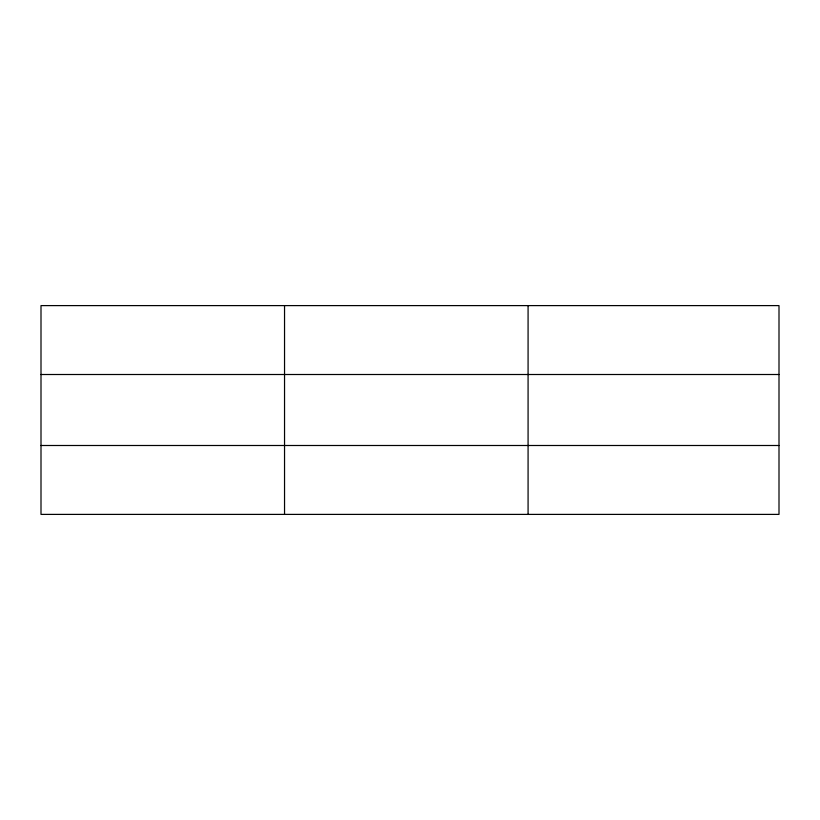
<?xml version="1.0" encoding="UTF-8"?>
<svg xmlns="http://www.w3.org/2000/svg" width="820" height="820" viewBox="0 0 820 820"><rect width="100%" height="100%" fill="white"/><g stroke="black" fill="none" stroke-linecap="round" stroke-linejoin="round"><path stroke-width="1.23" d="M284.54 305.604L284.54 514.396M528.08 305.604L528.08 514.396M779 445.496L779 514.396L41 514.396L41 305.604L779 305.604L779 445.496L41 445.496M41 374.504L779 374.504"/></g></svg>
